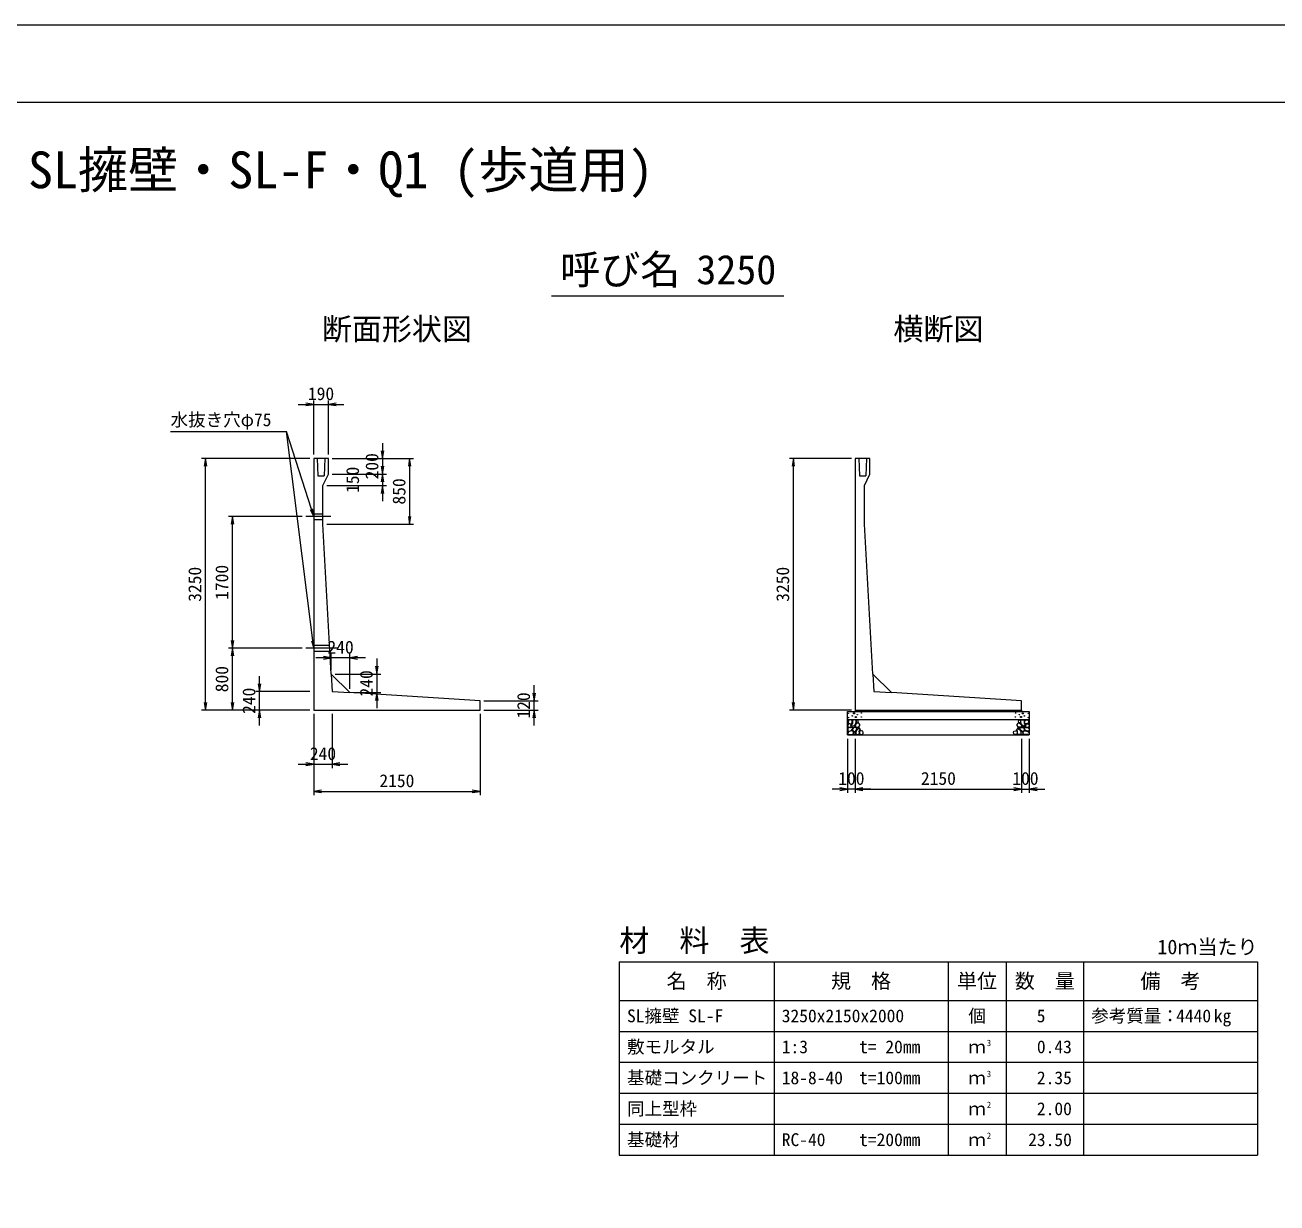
# Model space of a CAD drawing. Units: millimetres at full size, sheet at 1:75. Extents: x 0 to 42050, y 0 to 33103.
# Drawn here: x 16944 to 33126, y 14483 to 29700 of the extents above; entities that cross this region are included whole.
import ezdxf
from ezdxf.enums import TextEntityAlignment as Align

# ---------------------------------------------------------------- set-up
doc = ezdxf.new("R2010")
doc.units = ezdxf.units.MM
doc.header["$LTSCALE"] = 75
doc.linetypes.add('CHAIN', pattern=[18.5, 12, -1.5, 3.5, -1.5])
doc.linetypes.add('DASHED_SPACED', pattern=[12, 6, -6])
for name, color, linetype, lineweight in [('D-BMK', 2, 'CHAIN', 13), ('D-DCR-HCHn', 4, 'Continuous', 9), ('D-MTR-FRAM', 7, 'Continuous', 13), ('D-MTR-LINE', 7, 'Continuous', 13), ('D-STR-DIM', 7, 'Continuous', 13), ('D-STR-STRn', 1, 'Continuous', 13), ('D-STR-TXT', 7, 'Continuous', 13), ('D-TTL', 2, 'Continuous', 13), ('D-TTL-TXT', 7, 'Continuous', 13)]:
    doc.layers.add(name, color=color, linetype=linetype, lineweight=lineweight)
doc.layers.add('D-MTR', color=7, linetype='Continuous')
doc.layers.add('D-MTR-TXT', color=7, linetype='Continuous')
doc.styles.add('ＭＳ ゴシック', font='')
doc.styles.get('ＭＳ ゴシック').set_extended_font_data('MS Gothic')

# ---------------------------------------------------------------- blocks, each defined once
blk = doc.blocks.new('open_arrow')
at = {"color": 0, "linetype": 'Continuous', "lineweight": -2}
blk.add_lwpolyline([(7.5, 1.25), (0, 0), (7.5, -1.25)], dxfattribs=at)

msp = doc.modelspace()

# ---------------------------------------------------------------- linework, layer by layer
at = {"layer": 'D-BMK'}
for p, q in [((20895, 23350), (20575, 23350)), ((20983.89, 21650), (20575, 21650))]:
    msp.add_line(p, q, dxfattribs=at)
at = {"layer": 'D-DCR-HCHn'}
for points in [[(27626.2, 20721.59), (27605.4, 20726.22), (27586.9, 20716.97), (27584.59, 20696.17), (27589.21, 20679.99), (27612.33, 20673.05), (27628.51, 20673.05), (27635.44, 20684.61), (27635.44, 20710.04)], [(27644.69, 20723.91), (27637.76, 20703.1), (27640.07, 20679.99), (27623.89, 20654.56), (27644.69, 20643), (27667.8, 20654.56), (27681.67, 20673.05), (27686.3, 20703.1), (27681.67, 20719.28), (27667.8, 20726.22)], [(27688.61, 20719.28), (27688.61, 20691.55), (27700.16, 20684.61), (27711.72, 20691.55), (27714.03, 20707.73), (27711.72, 20721.59), (27695.54, 20726.22)], [(29811.39, 20719.28), (29811.39, 20691.55), (29799.84, 20684.61), (29788.28, 20691.55), (29785.97, 20707.73), (29788.28, 20721.59), (29804.46, 20726.22)], [(29855.31, 20723.91), (29862.24, 20703.1), (29859.93, 20679.99), (29876.11, 20654.56), (29855.31, 20643), (29832.2, 20654.56), (29818.33, 20673.05), (29813.7, 20703.1), (29818.33, 20719.28), (29832.2, 20726.22)], [(29873.8, 20721.59), (29894.6, 20726.22), (29913.1, 20716.97), (29915.41, 20696.17), (29910.79, 20679.99), (29887.67, 20673.05), (29871.49, 20673.05), (29864.56, 20684.61), (29864.56, 20710.04)], [(27582.28, 20663.81), (27575.35, 20643), (27584.59, 20629.14), (27607.71, 20626.82), (27623.49, 20633.6), (27616.95, 20649.94), (27621.58, 20659.18), (27612.33, 20668.43), (27598.46, 20673.05)], [(27626.16, 20587.01), (27643.28, 20612.69), (27641.14, 20619.11), (27617.59, 20625.53), (27596.19, 20623.39), (27581.21, 20610.55), (27579.07, 20595.57), (27581.21, 20580.59), (27598.33, 20576.31)], [(27634.72, 20533.5), (27649.7, 20539.92), (27653.98, 20561.33), (27645.42, 20576.31), (27630.44, 20580.59), (27611.17, 20578.45), (27589.77, 20569.89), (27579.07, 20557.05), (27579.07, 20542.06), (27585.49, 20533.5), (27611.17, 20535.64)], [(27649.31, 20643), (27637.76, 20633.76), (27642.38, 20626.82), (27658.56, 20626.82), (27665.49, 20629.14), (27670.12, 20638.38), (27663.18, 20645.32)], [(27686.08, 20587.01), (27696.78, 20612.69), (27688.22, 20623.39), (27662.54, 20623.39), (27651.84, 20619.11), (27641.14, 20604.13), (27641.14, 20591.29), (27651.84, 20574.17), (27664.68, 20572.03)], [(27681.8, 20539.92), (27681.8, 20565.61), (27671.1, 20572.03), (27660.4, 20565.61), (27658.26, 20550.62), (27660.4, 20537.78), (27675.38, 20533.5)], [(27683.98, 20668.43), (27672.43, 20640.69), (27681.67, 20629.14), (27709.41, 20629.14), (27720.97, 20633.76), (27732.53, 20649.94), (27732.53, 20663.81), (27720.97, 20682.3), (27707.1, 20684.61)], [(27722.47, 20535.64), (27728.89, 20554.91), (27726.75, 20576.31), (27741.73, 20599.85), (27722.47, 20610.55), (27701.06, 20599.85), (27688.22, 20582.73), (27683.94, 20554.91), (27688.22, 20539.92), (27701.06, 20533.5)], [(27718.19, 20610.55), (27728.89, 20619.11), (27724.61, 20625.53), (27709.62, 20625.53), (27703.2, 20623.39), (27698.92, 20614.83), (27705.34, 20608.41)], [(27739.59, 20537.78), (27758.85, 20533.5), (27775.97, 20542.06), (27778.11, 20561.33), (27773.83, 20576.31), (27752.43, 20582.73), (27737.45, 20582.73), (27731.03, 20572.03), (27731.03, 20548.48)], [(29760.41, 20537.78), (29741.15, 20533.5), (29724.03, 20542.06), (29721.89, 20561.33), (29726.17, 20576.31), (29747.57, 20582.73), (29762.55, 20582.73), (29768.97, 20572.03), (29768.97, 20548.48)], [(29777.53, 20535.64), (29771.11, 20554.91), (29773.25, 20576.31), (29758.27, 20599.85), (29777.53, 20610.55), (29798.94, 20599.85), (29811.78, 20582.73), (29816.06, 20554.91), (29811.78, 20539.92), (29798.94, 20533.5)], [(29816.02, 20668.43), (29827.57, 20640.69), (29818.33, 20629.14), (29790.59, 20629.14), (29779.03, 20633.76), (29767.47, 20649.94), (29767.47, 20663.81), (29779.03, 20682.3), (29792.9, 20684.61)], [(29781.81, 20610.55), (29771.11, 20619.11), (29775.39, 20625.53), (29790.38, 20625.53), (29796.8, 20623.39), (29801.08, 20614.83), (29794.66, 20608.41)], [(29813.92, 20587.01), (29803.22, 20612.69), (29811.78, 20623.39), (29837.46, 20623.39), (29848.16, 20619.11), (29858.86, 20604.13), (29858.86, 20591.29), (29848.16, 20574.17), (29835.32, 20572.03)], [(29818.2, 20539.92), (29818.2, 20565.61), (29828.9, 20572.03), (29839.6, 20565.61), (29841.74, 20550.62), (29839.6, 20537.78), (29824.62, 20533.5)], [(29850.69, 20643), (29862.24, 20633.76), (29857.62, 20626.82), (29841.44, 20626.82), (29834.51, 20629.14), (29829.88, 20638.38), (29836.82, 20645.32)], [(29865.28, 20533.5), (29850.3, 20539.92), (29846.02, 20561.33), (29854.58, 20576.31), (29869.56, 20580.59), (29888.83, 20578.45), (29910.23, 20569.89), (29920.93, 20557.05), (29920.93, 20542.06), (29914.51, 20533.5), (29888.83, 20535.64)], [(29873.84, 20587.01), (29856.72, 20612.69), (29858.86, 20619.11), (29882.41, 20625.53), (29903.81, 20623.39), (29918.79, 20610.55), (29920.93, 20595.57), (29918.79, 20580.59), (29901.67, 20576.31)], [(29917.72, 20663.81), (29924.65, 20643), (29915.41, 20629.14), (29892.29, 20626.82), (29876.51, 20633.6), (29883.05, 20649.94), (29878.42, 20659.18), (29887.67, 20668.43), (29901.54, 20673.05)]]:
    msp.add_lwpolyline(points, close=True, dxfattribs=at)
for centre, radius in [((27585.73, 20807.43), 3), ((27586.87, 20753.92), 3), ((27637.29, 20775.76), 3), ((27658.34, 20807.43), 7.5), ((27681.66, 20759.97), 7.5), ((27702.71, 20791.64), 3), ((27753.13, 20813.48), 3), ((27754.27, 20759.97), 3), ((29745.73, 20759.97), 3), ((29746.87, 20813.48), 3), ((29797.29, 20791.64), 3), ((29818.34, 20759.97), 7.5), ((29841.66, 20807.43), 7.5), ((29862.71, 20775.76), 3), ((29913.13, 20753.92), 3), ((29914.27, 20807.43), 3)]:
    msp.add_circle(centre, radius, dxfattribs=at)
at = {"layer": 'D-MTR-FRAM'}
for p, q in [((24625, 17600), (32875, 17600)), ((24625, 17600), (24625, 15100)), ((32875, 17600), (32875, 15100)), ((24625, 15100), (32875, 15100))]:
    msp.add_line(p, q, dxfattribs=at)
at = {"layer": 'D-MTR-LINE'}
for p, q in [((26625, 17600), (26625, 15100)), ((28875, 17600), (28875, 15100)), ((29625, 17600), (29625, 15100)), ((30625, 17600), (30625, 15100)), ((24625, 17100), (32875, 17100)), ((24625, 16700), (32875, 16700)), ((24625, 16300), (32875, 16300)), ((24625, 15900), (32875, 15900)), ((24625, 15500), (32875, 15500))]:
    msp.add_line(p, q, dxfattribs=at)
at = {"layer": 'D-STR-DIM'}
for p, q in [((20475, 24800), (21065, 24800)), ((20675, 24150), (20675, 24850)), ((20865, 24150), (20865, 24850)), ((21565, 24300), (21565, 23700)), ((20625, 24100), (19225, 24100)), ((19275, 20850), (19275, 24100)), ((20915, 24100), (21615, 24100)), ((20915, 24100), (21965, 24100)), ((21565, 24100), (21565, 23550)), ((21915, 24100), (21915, 23250)), ((27625, 24100), (26825, 24100)), ((26875, 20850), (26875, 24100)), ((20915, 23900), (21615, 23900)), ((20915, 23900), (21615, 23900)), ((20845, 23750), (21615, 23750)), ((20525, 23350), (19575, 23350)), ((19625, 21650), (19625, 23350)), ((20845, 23250), (21965, 23250)), ((20525, 21650), (19575, 21650)), ((20525, 21650), (19575, 21650)), ((19625, 20850), (19625, 21650)), ((21342.46, 21525.71), (20702.46, 21525.71)), ((20902.46, 21365.71), (20902.46, 21575.71)), ((21142.46, 21125.71), (21142.46, 21575.71)), ((21492.46, 21515.71), (21492.46, 20875.71)), ((19975, 20650), (19975, 21290)), ((20952.46, 21315.71), (21542.46, 21315.71)), ((20625, 21090), (19925, 21090)), ((21192.46, 21075.71), (21542.46, 21075.71)), ((23525, 20650), (23525, 21170)), ((22875, 20970), (23575, 20970)), ((20625, 20850), (19225, 20850)), ((20625, 20850), (19575, 20850)), ((20625, 20850), (19925, 20850)), ((20675, 20800), (20675, 20100)), ((20675, 20800), (20675, 19750)), ((20915, 20800), (20915, 20100)), ((22825, 20800), (22825, 19750)), ((22875, 20850), (23575, 20850)), ((27625, 20850), (26825, 20850)), ((27575, 20480), (27575, 19780)), ((27675, 20480), (27675, 19780)), ((27675, 20480), (27675, 19780)), ((29825, 20480), (29825, 19780)), ((29825, 20480), (29825, 19780)), ((29925, 20480), (29925, 19780)), ((20475, 20150), (21115, 20150)), ((20675, 19800), (22825, 19800)), ((27875, 19830), (27375, 19830)), ((27675, 19830), (29825, 19830)), ((29625, 19830), (30125, 19830))]:
    msp.add_line(p, q, dxfattribs=at)
at = {"layer": 'D-STR-STRn'}
for p, q in [((20865, 24100), (20675, 24100)), ((20675, 24100), (20675, 20850)), ((20865, 23900), (20865, 24100)), ((27865, 24100), (27675, 24100)), ((27675, 24100), (27675, 20850)), ((27865, 23900), (27865, 24100)), ((20795, 23750), (20865, 23900)), ((27795, 23750), (27865, 23900)), ((20795, 23250), (20795, 23750)), ((27795, 23250), (27795, 23750)), ((20902.46, 21315.71), (20795, 23250)), ((27902.46, 21315.71), (27795, 23250)), ((21142.46, 21075.71), (20902.46, 21315.71)), ((28142.46, 21075.71), (27902.46, 21315.71)), ((22825, 20970), (21142.46, 21075.71)), ((29825, 20970), (28142.46, 21075.71)), ((22825, 20850), (22825, 20970)), ((29825, 20850), (29825, 20970)), ((20675, 20850), (22825, 20850)), ((27575, 20530), (27575, 20830)), ((27575, 20830), (29925, 20830)), ((27575, 20730), (29925, 20730)), ((27675, 20850), (27675, 20830)), ((27675, 20850), (29825, 20850)), ((29825, 20850), (29825, 20830)), ((29925, 20830), (29925, 20530)), ((27575, 20530), (29925, 20530))]:
    msp.add_line(p, q, dxfattribs=at)
at = {"layer": 'D-STR-STRn', "linetype": 'DASHED_SPACED'}
for p, q in [((20720, 24100), (20730, 23875)), ((20820, 24100), (20810, 23875)), ((27720, 24100), (27730, 23875)), ((27820, 24100), (27810, 23875)), ((20730, 23875), (20810, 23875)), ((27730, 23875), (27810, 23875)), ((20675, 23387.5), (20795, 23387.5)), ((20675, 23312.5), (20795, 23312.5)), ((20675, 21687.5), (20881.81, 21687.5)), ((20675, 21612.5), (20885.97, 21612.5))]:
    msp.add_line(p, q, dxfattribs=at)
at = {"layer": 'D-STR-STRn', "color": 2, "linetype": 'DASHED_SPACED'}
for p, q in [((20902.46, 21315.71), (20915, 21090)), ((27902.46, 21315.71), (27915, 21090)), ((20915, 21090), (21142.46, 21075.71)), ((27915, 21090), (28142.46, 21075.71))]:
    msp.add_line(p, q, dxfattribs=at)
at = {"layer": 'D-STR-TXT'}
msp.add_line((18825, 24450), (20325, 24450), dxfattribs=at)
for points in [[(20675, 21650), (20662.6, 21749.23), (20325, 24450)], [(20675, 23350), (20644.68, 23445.29), (20325, 24450)]]:
    msp.add_lwpolyline(points, dxfattribs=at)
at = {"layer": 'D-TTL'}
for points in [[(0, 0), (42050, 0), (42050, 29700), (0, 29700)], [(1000, 1000), (41050, 1000), (41050, 28700), (1000, 28700)]]:
    msp.add_lwpolyline(points, close=True, dxfattribs=at)
at = {"layer": 'D-TTL-TXT'}
msp.add_line((23750, 26200), (26750, 26200), dxfattribs=at)

# ---------------------------------------------------------------- block references
at = {"layer": 'D-STR-DIM', "xscale": 13.3, "yscale": 13.3}
for p, rotation in [((20675, 24800), 180), ((21565, 24100), 90), ((19275, 24100), 270), ((21565, 23900), 90), ((21915, 24100), 270), ((26875, 24100), 270), ((21565, 23900), 270), ((21565, 23750), 270), ((19625, 23350), 270), ((21915, 23250), 90), ((19625, 21650), 90), ((19625, 21650), 270), ((20902.46, 21525.71), 180), ((21492.46, 21315.71), 90), ((19975, 21090), 90), ((21492.46, 21075.71), 270), ((23525, 20970), 90), ((19275, 20850), 90), ((19625, 20850), 90), ((26875, 20850), 90), ((19975, 20850), 270), ((23525, 20850), 270), ((20675, 20150), 180), ((22825, 19800), 180), ((27575, 19830), 180), ((29825, 19830), 180), ((29825, 19830), 180)]:
    msp.add_blockref('open_arrow', p, dxfattribs=dict(at, rotation=rotation))
for p in [(20865, 24800), (21142.46, 21525.71), (20915, 20150), (20675, 19800), (27675, 19830), (27675, 19830), (29925, 19830)]:
    msp.add_blockref('open_arrow', p, dxfattribs=at)
at = {"layer": 'D-STR-TXT', "xscale": 13.3, "yscale": 13.3}
for p, rotation in [((20675, 23350), 107.7), ((20675, 21650), 97.1)]:
    msp.add_blockref('open_arrow', p, dxfattribs=dict(at, rotation=rotation))

# ---------------------------------------------------------------- texts
at = {"layer": 'D-MTR', "style": 'ＭＳ ゴシック'}
msp.add_text('材\u3000料\u3000表', height=284.8, dxfattribs=at).set_placement((24625, 17645.38), align=Align.BOTTOM_LEFT)
msp.add_text('10ｍ当たり', height=189.9, dxfattribs=at).set_placement((32875, 17638.58), align=Align.BOTTOM_RIGHT)
at = {"layer": 'D-MTR-TXT', "style": 'ＭＳ ゴシック'}
for s, height, p in [('名\u3000称', 189.9, (25625, 17350)), ('規\u3000格', 189.9, (27750, 17350)), ('単位', 189.9, (29250, 17350)), ('数\u3000量', 189.9, (30125, 17350)), ('備\u3000考', 189.9, (31750, 17350)), ('個', 166.1, (29250, 16900)), ('ｍ', 166.1, (29250, 16500)), ('ｍ', 166.1, (29250, 16100)), ('ｍ', 166.1, (29250, 15700)), ('ｍ', 166.1, (29250, 15300))]:
    msp.add_text(s, height=height, dxfattribs=at).set_placement(p, align=Align.MIDDLE_CENTER)
for s, p in [('SL擁壁 SL-F', (24725, 16900)), ('参考質量：    kg', (30725, 16900)), ('3250x2150x2000', (26725, 16900)), ('敷モルタル', (24725, 16500)), ('1:3', (26725, 16500)), ('t= 20mm', (27725, 16500)), ('基礎コンクリート', (24725, 16100)), ('18-8-40', (26725, 16100)), ('t=100mm', (27725, 16100)), ('同上型枠', (24725, 15700)), ('基礎材', (24725, 15300)), ('RC-40', (26725, 15300)), ('t=200mm', (27725, 15300))]:
    msp.add_text(s, height=166.1, dxfattribs=at).set_placement(p, align=Align.MIDDLE_LEFT)
for s, p in [('5', (30133.88, 16900)), ('4440', (32275, 16900)), ('0.43', (30475, 16500)), ('2.35', (30475, 16100)), ('2.00', (30475, 15700)), ('23.50', (30475, 15300))]:
    msp.add_text(s, height=166.1, dxfattribs=at).set_placement(p, align=Align.MIDDLE_RIGHT)
for s, p in [('3', (29375, 16484.07)), ('3', (29375, 16084.07)), ('2', (29375, 15684.07)), ('2', (29375, 15284.07))]:
    msp.add_text(s, height=83.07, dxfattribs=at).set_placement(p, align=Align.BOTTOM_LEFT)
at = {"layer": 'D-STR-DIM', "style": 'ＭＳ ゴシック'}
for s, p in [('190', (20770, 24937.5)), ('240', (21022.46, 21663.21)), ('240', (20795, 20287.5)), ('2150', (21750, 19937.5)), ('100', (27625, 19967.5)), ('2150', (28750, 19967.5)), ('100', (29875, 19967.5))]:
    msp.add_text(s, height=166.1, dxfattribs=at).set_placement(p, align=Align.MIDDLE_CENTER)
for s, p in [('200', (21427.5, 24000)), ('150', (21177.5, 23825)), ('850', (21777.5, 23675)), ('3250', (19137.5, 22475)), ('1700', (19487.5, 22500)), ('3250', (26737.5, 22475)), ('800', (19487.5, 21250)), ('240', (21354.96, 21195.71)), ('240', (19837.5, 20970)), ('120', (23387.5, 20910))]:
    msp.add_text(s, height=166.1, rotation=90, dxfattribs=at).set_placement(p, align=Align.MIDDLE_CENTER)
at = {"layer": 'D-STR-TXT', "style": 'ＭＳ ゴシック'}
msp.add_text('水抜き穴φ75', height=166.1, dxfattribs=at).set_placement((18825, 24468.14), align=Align.BOTTOM_LEFT)
at = {"layer": 'D-TTL-TXT', "style": 'ＭＳ ゴシック'}
for s, height, p in [('SL擁壁・SL-F・Q1 (歩道用)', 474.7, (21025, 27450)), ('呼び名', 379.8, (24637.5, 26237.5)), ('3250', 379.8, (26137.5, 26237.5)), ('断面形状図', 284.8, (21750, 25545.38)), ('横断図', 284.8, (28750, 25545.38))]:
    msp.add_text(s, height=height, dxfattribs=at).set_placement(p, align=Align.BOTTOM_CENTER)

doc.saveas('drawing.dxf')
